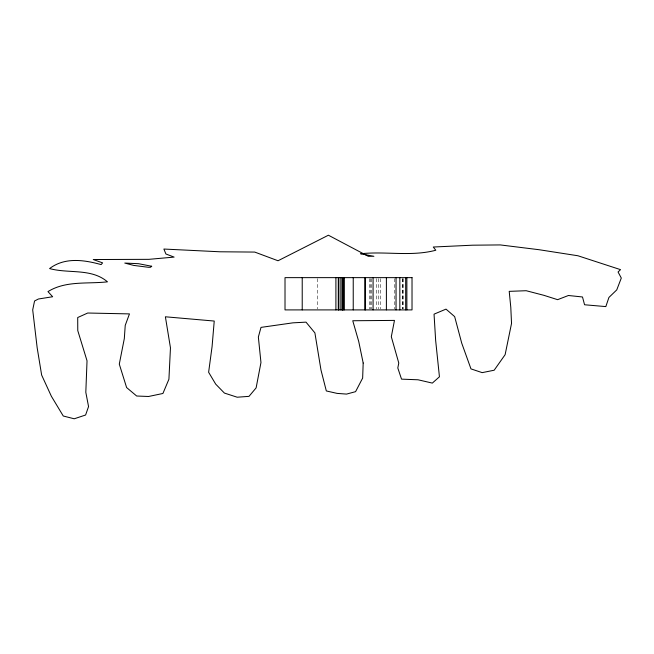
<?xml version="1.0" encoding="UTF-8"?>
<svg xmlns="http://www.w3.org/2000/svg" width="654" height="654" viewBox="0 0 654 654"><rect width="100%" height="100%" fill="white"/><g stroke="black" fill="none" stroke-linecap="round" stroke-linejoin="round"><path stroke-width="0.49" stroke-dasharray="3.27 2.45" d="M403.624 278.645L403.624 308.901M402.75 278.645L402.75 308.901M402.316 278.645L402.316 308.901M394.763 278.645L394.763 308.901M380.628 278.645L380.628 308.901M378.764 278.645L378.764 308.901M376.622 278.645L376.622 308.901M371.758 278.645L371.758 308.901M370.254 278.645L370.254 308.901M369.608 278.645L369.608 308.901M317.664 278.645L317.664 308.901"/><path stroke-width="0.98" d="M406.862 277.639L406.862 309.906M405.684 277.639L405.684 309.906M399.839 277.639L399.839 309.906M396.038 277.639L396.038 309.906M386.391 277.639L386.391 309.906M373.082 277.639L373.082 309.906M365.234 277.639L365.234 309.906M364.989 277.639L364.989 309.906M353.234 277.639L353.234 309.906M344.249 277.639L344.249 309.906M343.603 277.639L343.603 309.906M342.483 277.639L342.483 309.906M342.483 277.639L342.483 309.906M341.911 277.639L341.911 309.906M340.129 277.639L340.129 309.906M338.437 277.639L338.437 309.906M338.355 277.639L338.355 309.906M335.903 277.639L335.903 309.906M302.222 277.639L302.222 309.906M363.183 363.019L362.651 378.069L355.58 391.664L346.546 394.092L337.096 393.389L326.321 390.945L320.983 370.017L314.901 332.894L306.015 322.144L292.91 322.839L261.003 327.384L258.355 337.023L260.962 362.545L256.123 387.879L249.002 396.357L237.189 397.215L224.396 393.062L215.689 384.127L208.626 372.265L212.076 346.587L214.234 321.049L165.388 316.789L170.465 347.854L168.92 379.214L162.92 393.479L148.54 396.488L136.67 396.013L126.606 387.544L119.29 364.123L124.317 338.568L125.233 325.365L129.467 313.904L87.718 313.021L77.703 317.533L77.769 330.597L87.031 360.804L85.813 392.31L88.552 406.567L85.6 415.012L74.213 418.789L63.258 416.001L51.364 396.25L41.643 375.061L37.164 347.74L32.7 309.906L34.556 300.987L38.422 299.001L52.647 296.744L47.979 291.602C65.899 280.452 87.497 284.122 107.469 281.833C91.29 267.985 68.727 273.854 49.59 268.573C64.738 257.022 84.072 259.875 101.133 264.592L102.604 262.867L93.26 259.532L148.899 259.336L174.103 257.096L165.903 253.989L163.884 249.043L219.94 251.782L254.741 252.076L278.032 260.758L328.406 235.211L368.276 256.303L373.9 256.294L360.583 253.768C385.607 251.038 411.006 256.801 435.801 250.245L433.275 247.024L472.589 245.193L500.277 244.923L539.182 249.73L577.932 255.763L620.54 269.644L618.063 271.99L621.3 278.048L616.755 289.894L608.931 297.439L605.825 306.595L584.562 304.764L582.493 296.973L568.424 295.502L557.617 299.671L543.809 295.297L526.184 290.719L509.213 291.357L510.79 307.315L511.534 323.411L505.125 354.681L494.162 370.229L482.178 372.633L470.97 368.889L461.716 343.129L454.661 316.626L446.012 309.121L434.043 314.157L435.654 340.481L439.439 376.794L432.335 383.097L418.053 379.786L401.531 379.14L397.812 367.981L398.776 363.027L391.313 336.745L394.468 320.403L352.759 320.746L358.719 341.478L363.183 363.019M151.679 266.26L150.534 267.249L148.564 267.306L133.678 265.41L124.775 263.072L138.501 263.693L151.679 266.26M412.02 277.639L285.013 277.639L285.013 309.906L412.02 309.906L412.02 277.639"/></g></svg>
